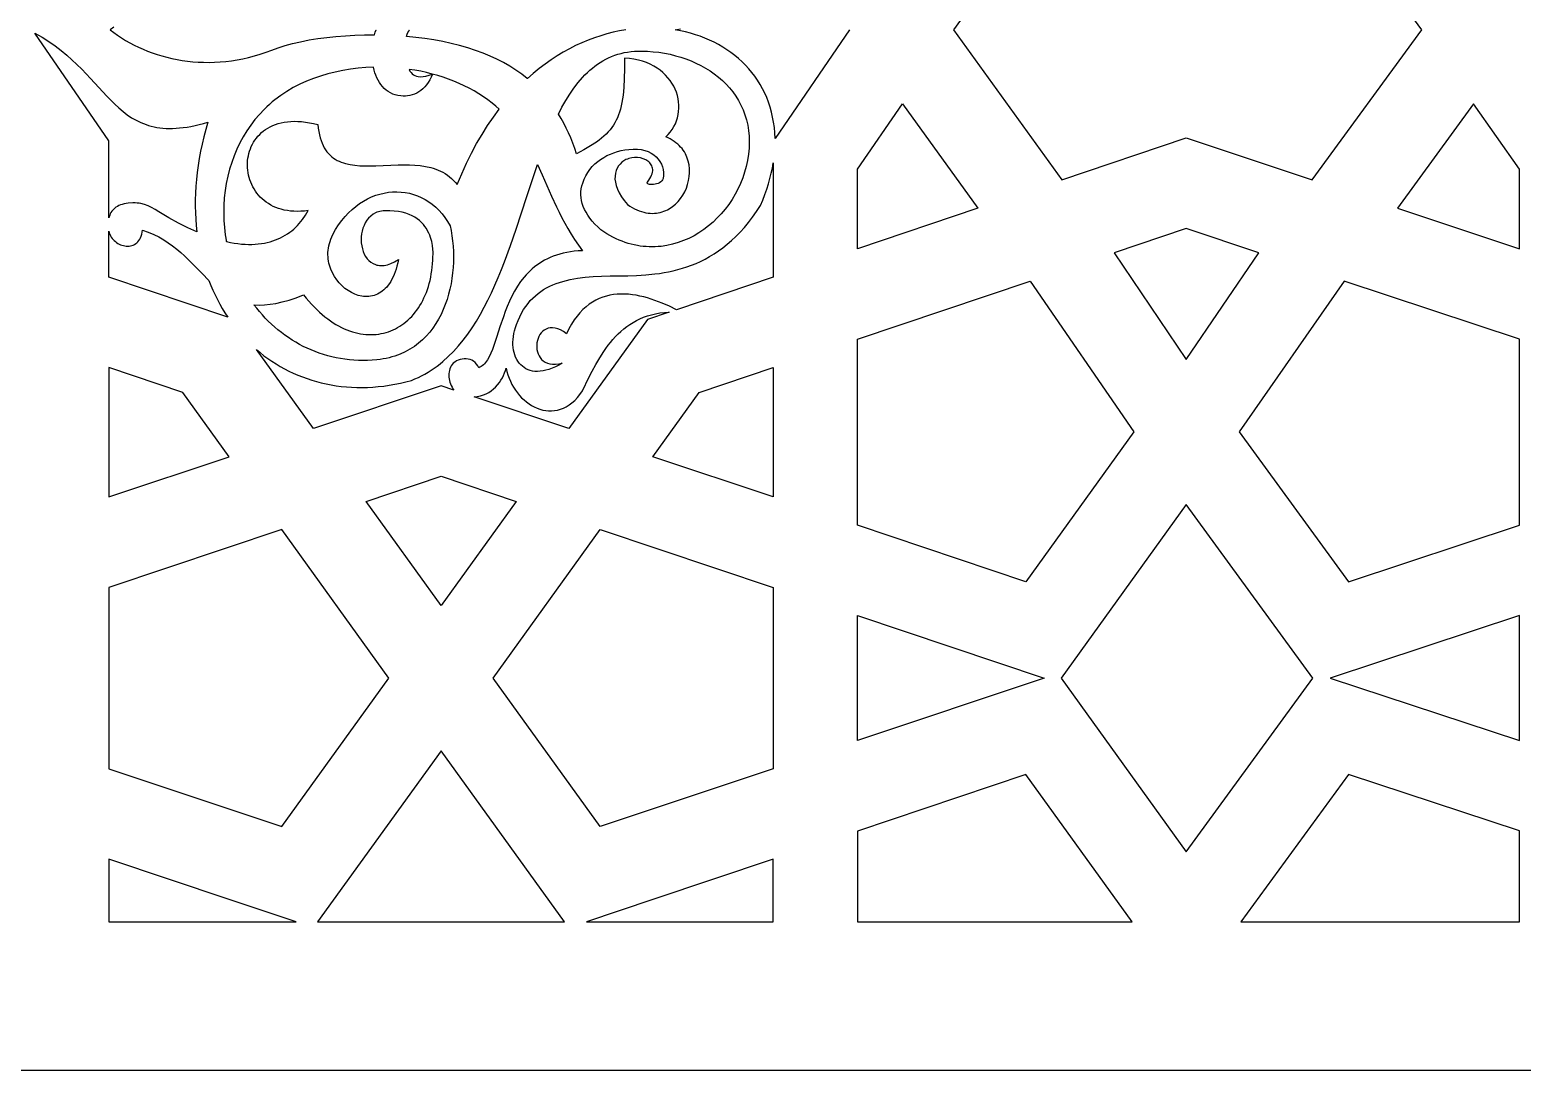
# Model space of a CAD drawing. Extents: x -52 to 65, y -44 to -4.
# Drawn here: x -17.11 to 11.31, y -44.33 to -24.51 of the extents above; entities that cross this region are included whole.
import ezdxf

# ---------------------------------------------------------------- set-up
doc = ezdxf.new("R2010")
doc.units = 0
doc.header["$MEASUREMENT"] = 0
doc.layers.add('LAYER_1', color=18, linetype='CONTINUOUS')

msp = doc.modelspace()

# ---------------------------------------------------------------- linework, layer by layer
at = {"layer": 'LAYER_1'}
for points in [[(4.912, -26.568), (7.312, -27.367), (9.4, -24.509), (7.312, -21.651), (4.912, -22.45), (4.912, -22.45), (4.912, -22.45), (2.546, -21.651), (0.486, -24.509), (2.546, -27.367), (4.912, -26.568)], [(-17.008, -24.575), (-16.871, -24.652), (-16.743, -24.733), (-16.623, -24.817), (-16.51, -24.902), (-16.404, -24.99), (-16.303, -25.078), (-16.208, -25.168), (-16.118, -25.257), (-16.031, -25.347), (-15.948, -25.435), (-15.79, -25.609), (-15.637, -25.774), (-15.562, -25.852), (-15.486, -25.927), (-15.409, -25.998), (-15.331, -26.065), (-15.25, -26.126), (-15.167, -26.183), (-15.08, -26.233), (-14.989, -26.277), (-14.942, -26.297), (-14.893, -26.315), (-14.843, -26.331), (-14.792, -26.345), (-14.739, -26.357), (-14.685, -26.367), (-14.629, -26.376), (-14.571, -26.382), (-14.511, -26.386), (-14.45, -26.387), (-14.387, -26.387), (-14.321, -26.384), (-14.253, -26.379), (-14.184, -26.371), (-14.112, -26.361), (-14.037, -26.348), (-13.96, -26.332), (-13.881, -26.314), (-13.799, -26.293), (-13.714, -26.27), (-13.755, -26.41), (-13.791, -26.549), (-13.824, -26.687), (-13.853, -26.824), (-13.879, -26.96), (-13.9, -27.094), (-13.918, -27.227), (-13.933, -27.359), (-13.944, -27.489), (-13.951, -27.618), (-13.955, -27.746), (-13.955, -27.871), (-13.953, -27.996), (-13.946, -28.119), (-13.937, -28.24), (-13.924, -28.359), (-13.924, -28.359), (-14.095, -28.282), (-14.272, -28.192), (-14.456, -28.091), (-14.646, -27.977), (-14.719, -27.933), (-14.788, -27.895), (-14.854, -27.863), (-14.921, -27.838), (-14.99, -27.82), (-15.026, -27.814), (-15.064, -27.809), (-15.102, -27.807), (-15.143, -27.806), (-15.232, -27.811), (-15.273, -27.817), (-15.311, -27.824), (-15.347, -27.834), (-15.38, -27.845), (-15.411, -27.858), (-15.439, -27.872), (-15.465, -27.889), (-15.488, -27.906), (-15.509, -27.926), (-15.528, -27.946), (-15.545, -27.967), (-15.56, -27.99), (-15.573, -28.014), (-15.584, -28.038), (-15.6, -28.089), (-15.6, -26.627)], [(-7.041, -26.115), (-6.972, -25.983), (-6.9, -25.856), (-6.825, -25.736), (-6.746, -25.622), (-6.665, -25.515), (-6.579, -25.415), (-6.534, -25.368), (-6.489, -25.323), (-6.442, -25.28), (-6.394, -25.24), (-6.346, -25.201), (-6.296, -25.164), (-6.244, -25.13), (-6.192, -25.098), (-6.138, -25.069), (-6.083, -25.042), (-6.026, -25.017), (-5.968, -24.995), (-5.909, -24.975), (-5.848, -24.958), (-5.786, -24.944), (-5.722, -24.932), (-5.657, -24.923), (-5.59, -24.917), (-5.521, -24.914), (-5.451, -24.913), (-5.342, -24.917), (-5.234, -24.926), (-5.127, -24.938), (-5.02, -24.955), (-4.915, -24.976), (-4.812, -25.002), (-4.711, -25.031), (-4.611, -25.065), (-4.514, -25.102), (-4.42, -25.144), (-4.328, -25.189), (-4.239, -25.239), (-4.153, -25.292), (-4.071, -25.35), (-3.993, -25.411), (-3.918, -25.476), (-3.847, -25.544), (-3.781, -25.617), (-3.72, -25.693), (-3.663, -25.773), (-3.611, -25.856), (-3.565, -25.943), (-3.524, -26.033), (-3.488, -26.127), (-3.459, -26.225), (-3.436, -26.326), (-3.419, -26.43), (-3.409, -26.538), (-3.406, -26.649), (-3.41, -26.763), (-3.421, -26.881), (-3.439, -27.001), (-3.463, -27.113), (-3.494, -27.224), (-3.53, -27.332), (-3.573, -27.438), (-3.621, -27.542), (-3.674, -27.642), (-3.733, -27.74), (-3.796, -27.834), (-3.865, -27.925), (-3.938, -28.012), (-4.015, -28.094), (-4.096, -28.172), (-4.182, -28.245), (-4.27, -28.313), (-4.363, -28.375), (-4.458, -28.432), (-4.557, -28.482), (-4.658, -28.526), (-4.761, -28.564), (-4.867, -28.595), (-4.975, -28.619), (-5.085, -28.635), (-5.14, -28.64), (-5.196, -28.643), (-5.252, -28.644), (-5.309, -28.643), (-5.366, -28.64), (-5.423, -28.635), (-5.48, -28.628), (-5.537, -28.619), (-5.595, -28.607), (-5.653, -28.593), (-5.711, -28.577), (-5.769, -28.558), (-5.827, -28.537), (-5.885, -28.514), (-5.943, -28.488), (-6.001, -28.459), (-6.059, -28.429), (-6.117, -28.395), (-6.175, -28.359), (-6.232, -28.32), (-6.292, -28.264), (-6.347, -28.209), (-6.397, -28.153), (-6.441, -28.097), (-6.48, -28.041), (-6.514, -27.985), (-6.543, -27.93), (-6.567, -27.874), (-6.586, -27.818), (-6.599, -27.763), (-6.608, -27.707), (-6.612, -27.652), (-6.61, -27.596), (-6.604, -27.54), (-6.593, -27.484), (-6.577, -27.428), (-6.55, -27.357), (-6.518, -27.29), (-6.481, -27.227), (-6.44, -27.169), (-6.395, -27.115), (-6.345, -27.065), (-6.292, -27.019), (-6.236, -26.977), (-6.177, -26.94), (-6.115, -26.906), (-6.05, -26.877), (-5.983, -26.851), (-5.915, -26.829), (-5.844, -26.811), (-5.773, -26.797), (-5.7, -26.787), (-5.615, -26.78), (-5.536, -26.782), (-5.462, -26.791), (-5.393, -26.807), (-5.331, -26.829), (-5.274, -26.858), (-5.222, -26.891), (-5.177, -26.93), (-5.138, -26.972), (-5.106, -27.018), (-5.079, -27.067), (-5.059, -27.119), (-5.046, -27.173), (-5.039, -27.229), (-5.039, -27.285), (-5.046, -27.341), (-5.056, -27.367), (-5.071, -27.389), (-5.09, -27.408), (-5.114, -27.424), (-5.141, -27.436), (-5.169, -27.445), (-5.199, -27.452), (-5.228, -27.456), (-5.257, -27.457), (-5.283, -27.457), (-5.306, -27.453), (-5.326, -27.448), (-5.34, -27.441), (-5.348, -27.432), (-5.35, -27.421), (-5.343, -27.409), (-5.318, -27.375), (-5.296, -27.343), (-5.279, -27.312), (-5.265, -27.281), (-5.255, -27.252), (-5.248, -27.224), (-5.244, -27.197), (-5.244, -27.171), (-5.247, -27.147), (-5.252, -27.124), (-5.26, -27.101), (-5.271, -27.081), (-5.284, -27.061), (-5.299, -27.043), (-5.316, -27.026), (-5.335, -27.011), (-5.355, -26.997), (-5.377, -26.984), (-5.425, -26.964), (-5.477, -26.95), (-5.532, -26.942), (-5.588, -26.941), (-5.645, -26.948), (-5.7, -26.961), (-5.727, -26.971), (-5.753, -26.982), (-5.793, -27.005), (-5.83, -27.033), (-5.864, -27.066), (-5.894, -27.103), (-5.919, -27.145), (-5.939, -27.191), (-5.954, -27.241), (-5.962, -27.295), (-5.963, -27.353), (-5.956, -27.414), (-5.941, -27.478), (-5.917, -27.545), (-5.884, -27.615), (-5.841, -27.688), (-5.788, -27.763), (-5.723, -27.84), (-5.678, -27.87), (-5.633, -27.897), (-5.588, -27.92), (-5.544, -27.941), (-5.501, -27.959), (-5.458, -27.973), (-5.416, -27.985), (-5.374, -27.995), (-5.333, -28.001), (-5.292, -28.005), (-5.252, -28.006), (-5.213, -28.005), (-5.175, -28.002), (-5.138, -27.996), (-5.101, -27.988), (-5.065, -27.978), (-5.03, -27.966), (-4.996, -27.952), (-4.963, -27.936), (-4.931, -27.918), (-4.87, -27.878), (-4.813, -27.831), (-4.761, -27.778), (-4.714, -27.721), (-4.672, -27.659), (-4.635, -27.593), (-4.604, -27.524), (-4.579, -27.453), (-4.56, -27.38), (-4.548, -27.306), (-4.542, -27.231), (-4.543, -27.156), (-4.552, -27.082), (-4.568, -27.009), (-4.579, -26.973), (-4.592, -26.938), (-4.606, -26.903), (-4.623, -26.869), (-4.642, -26.836), (-4.663, -26.804), (-4.686, -26.773), (-4.712, -26.743), (-4.739, -26.714), (-4.769, -26.686), (-4.801, -26.66), (-4.836, -26.634), (-4.872, -26.611), (-4.911, -26.588), (-4.953, -26.568), (-4.997, -26.549), (-4.95, -26.504), (-4.909, -26.456), (-4.872, -26.406), (-4.84, -26.353), (-4.813, -26.298), (-4.79, -26.242), (-4.772, -26.184), (-4.759, -26.125), (-4.75, -26.065), (-4.746, -26.004), (-4.746, -25.943), (-4.752, -25.882), (-4.761, -25.821), (-4.775, -25.76), (-4.794, -25.7), (-4.817, -25.641), (-4.845, -25.584), (-4.877, -25.527), (-4.914, -25.473), (-4.955, -25.421), (-5, -25.371), (-5.05, -25.323), (-5.103, -25.278), (-5.162, -25.237), (-5.224, -25.199), (-5.291, -25.164), (-5.362, -25.134), (-5.438, -25.108), (-5.517, -25.086), (-5.601, -25.069), (-5.689, -25.057), (-5.781, -25.05), (-5.781, -25.254), (-5.785, -25.438), (-5.794, -25.606), (-5.809, -25.757), (-5.818, -25.827), (-5.83, -25.894), (-5.843, -25.958), (-5.858, -26.018), (-5.875, -26.076), (-5.894, -26.131), (-5.915, -26.183), (-5.938, -26.233), (-5.964, -26.281), (-5.992, -26.327), (-6.023, -26.371), (-6.056, -26.414), (-6.093, -26.455), (-6.131, -26.495), (-6.173, -26.535), (-6.218, -26.573), (-6.266, -26.611), (-6.317, -26.648), (-6.429, -26.721), (-6.555, -26.796), (-6.696, -26.872), (-6.73, -26.769), (-6.767, -26.668), (-6.806, -26.57), (-6.848, -26.474), (-6.893, -26.38), (-6.939, -26.289), (-6.989, -26.2), (-7.041, -26.114)], [(-9.885, -25.262), (-9.867, -25.296), (-9.847, -25.324), (-9.826, -25.348), (-9.802, -25.365), (-9.775, -25.379), (-9.744, -25.391), (-9.708, -25.399), (-9.666, -25.402), (-9.618, -25.4), (-9.564, -25.392), (-9.504, -25.376), (-9.437, -25.353), (-9.461, -25.411), (-9.488, -25.464), (-9.518, -25.513), (-9.55, -25.557), (-9.584, -25.596), (-9.621, -25.632), (-9.659, -25.663), (-9.698, -25.69), (-9.739, -25.713), (-9.781, -25.732), (-9.824, -25.747), (-9.867, -25.758), (-9.911, -25.766), (-9.955, -25.771), (-9.999, -25.771), (-10.043, -25.769), (-10.096, -25.762), (-10.147, -25.75), (-10.194, -25.733), (-10.238, -25.712), (-10.28, -25.687), (-10.319, -25.659), (-10.355, -25.627), (-10.388, -25.591), (-10.419, -25.553), (-10.447, -25.512), (-10.472, -25.468), (-10.495, -25.423), (-10.516, -25.375), (-10.533, -25.326), (-10.549, -25.275), (-10.562, -25.223), (-10.562, -25.223), (-10.709, -25.23), (-10.856, -25.242), (-11.002, -25.26), (-11.147, -25.284), (-11.29, -25.313), (-11.43, -25.348), (-11.568, -25.389), (-11.704, -25.436), (-11.836, -25.488), (-11.965, -25.547), (-12.09, -25.611), (-12.21, -25.682), (-12.326, -25.758), (-12.438, -25.841), (-12.491, -25.884), (-12.544, -25.929), (-12.594, -25.976), (-12.644, -26.024), (-12.734, -26.12), (-12.819, -26.219), (-12.898, -26.324), (-12.973, -26.433), (-13.042, -26.545), (-13.105, -26.662), (-13.163, -26.783), (-13.215, -26.907), (-13.262, -27.034), (-13.302, -27.164), (-13.337, -27.298), (-13.365, -27.434), (-13.387, -27.572), (-13.402, -27.713), (-13.411, -27.857), (-13.414, -28.002), (-13.409, -28.141), (-13.399, -28.278), (-13.383, -28.413), (-13.361, -28.546), (-13.361, -28.546), (-13.361, -28.545), (-13.287, -28.56), (-13.215, -28.573), (-13.144, -28.583), (-13.075, -28.59), (-13.008, -28.595), (-12.942, -28.597), (-12.878, -28.597), (-12.816, -28.594), (-12.756, -28.589), (-12.697, -28.582), (-12.64, -28.572), (-12.584, -28.561), (-12.53, -28.547), (-12.478, -28.531), (-12.427, -28.513), (-12.378, -28.493), (-12.331, -28.472), (-12.285, -28.448), (-12.241, -28.423), (-12.198, -28.395), (-12.157, -28.366), (-12.117, -28.336), (-12.079, -28.304), (-12.043, -28.27), (-12.008, -28.235), (-11.974, -28.198), (-11.912, -28.121), (-11.855, -28.039), (-11.804, -27.952), (-11.876, -27.961), (-11.946, -27.967), (-12.013, -27.968), (-12.079, -27.967), (-12.142, -27.962), (-12.202, -27.954), (-12.261, -27.943), (-12.317, -27.929), (-12.37, -27.913), (-12.422, -27.893), (-12.471, -27.872), (-12.518, -27.847), (-12.563, -27.821), (-12.605, -27.792), (-12.645, -27.762), (-12.682, -27.729), (-12.717, -27.695), (-12.75, -27.658), (-12.781, -27.621), (-12.809, -27.582), (-12.835, -27.541), (-12.858, -27.5), (-12.879, -27.457), (-12.898, -27.414), (-12.914, -27.369), (-12.928, -27.324), (-12.94, -27.279), (-12.949, -27.233), (-12.955, -27.186), (-12.959, -27.14), (-12.961, -27.093), (-12.961, -27.046), (-12.958, -27), (-12.952, -26.954), (-12.944, -26.908), (-12.934, -26.863), (-12.921, -26.818), (-12.905, -26.775), (-12.888, -26.732), (-12.867, -26.69), (-12.844, -26.649), (-12.819, -26.61), (-12.791, -26.572), (-12.761, -26.535), (-12.728, -26.501), (-12.693, -26.467), (-12.655, -26.436), (-12.615, -26.407), (-12.572, -26.38), (-12.526, -26.355), (-12.478, -26.333), (-12.428, -26.313), (-12.374, -26.295), (-12.319, -26.281), (-12.26, -26.269), (-12.2, -26.26), (-12.136, -26.255), (-12.07, -26.252), (-12.002, -26.253), (-11.93, -26.258), (-11.856, -26.266), (-11.78, -26.278), (-11.701, -26.293), (-11.619, -26.313), (-11.612, -26.381), (-11.602, -26.446), (-11.59, -26.507), (-11.576, -26.564), (-11.56, -26.617), (-11.541, -26.667), (-11.521, -26.713), (-11.498, -26.756), (-11.474, -26.796), (-11.447, -26.833), (-11.419, -26.867), (-11.389, -26.898), (-11.357, -26.926), (-11.324, -26.952), (-11.289, -26.975), (-11.253, -26.996), (-11.215, -27.014), (-11.176, -27.031), (-11.135, -27.045), (-11.094, -27.057), (-11.007, -27.077), (-10.915, -27.09), (-10.82, -27.098), (-10.722, -27.101), (-10.621, -27.101), (-10.518, -27.098), (-10.092, -27.08), (-9.985, -27.079), (-9.878, -27.08), (-9.773, -27.085), (-9.67, -27.095), (-9.568, -27.11), (-9.47, -27.133), (-9.422, -27.147), (-9.375, -27.163), (-9.328, -27.181), (-9.283, -27.201), (-9.239, -27.224), (-9.196, -27.249), (-9.154, -27.277), (-9.113, -27.307), (-9.074, -27.341), (-9.036, -27.377), (-9, -27.416), (-8.965, -27.459), (-8.879, -27.251), (-8.79, -27.051), (-8.695, -26.86), (-8.597, -26.677), (-8.495, -26.502), (-8.389, -26.334), (-8.279, -26.175), (-8.167, -26.023), (-8.167, -26.021), (-8.233, -25.963), (-8.303, -25.904), (-8.384, -25.843), (-8.468, -25.783), (-8.555, -25.727), (-8.645, -25.674), (-8.738, -25.623), (-8.833, -25.575), (-8.93, -25.53), (-9.029, -25.489), (-9.131, -25.45), (-9.234, -25.414), (-9.339, -25.381), (-9.446, -25.351), (-9.554, -25.324), (-9.663, -25.3), (-9.774, -25.28)], [(-1.346, -28.68), (-1.346, -27.165), (-0.487, -25.921), (0.944, -27.909)], [(11.259, -28.68), (11.259, -27.164), (10.388, -25.921), (8.937, -27.909)], [(-12.791, -30.6), (-12.72, -30.659), (-12.647, -30.717), (-12.572, -30.772), (-12.495, -30.824), (-12.417, -30.874), (-12.337, -30.922), (-12.256, -30.967), (-12.173, -31.01), (-12.089, -31.05), (-12.003, -31.088), (-11.916, -31.122), (-11.827, -31.155), (-11.738, -31.184), (-11.647, -31.211), (-11.555, -31.235), (-11.461, -31.256), (-11.367, -31.275), (-11.271, -31.29), (-11.174, -31.303), (-11.077, -31.312), (-10.978, -31.319), (-10.878, -31.323), (-10.778, -31.324), (-10.676, -31.321), (-10.574, -31.316), (-10.47, -31.307), (-10.367, -31.295), (-10.262, -31.28), (-10.156, -31.262), (-10.05, -31.241), (-9.944, -31.216), (-9.836, -31.188), (-9.771, -31.16), (-9.706, -31.131), (-9.644, -31.1), (-9.582, -31.067), (-9.522, -31.032), (-9.463, -30.995), (-9.406, -30.956), (-9.349, -30.915), (-9.294, -30.873), (-9.241, -30.829), (-9.137, -30.736), (-9.037, -30.637), (-8.942, -30.532), (-8.851, -30.422), (-8.764, -30.306), (-8.681, -30.185), (-8.602, -30.059), (-8.525, -29.929), (-8.452, -29.795), (-8.382, -29.658), (-8.314, -29.517), (-8.249, -29.373), (-8.187, -29.227), (-8.126, -29.078), (-8.067, -28.927), (-7.955, -28.62), (-7.847, -28.31), (-7.641, -27.686), (-7.54, -27.379), (-7.436, -27.078), (-7.436, -27.078), (-7.348, -27.274), (-7.26, -27.473), (-7.171, -27.676), (-7.076, -27.881), (-7.026, -27.984), (-6.974, -28.088), (-6.918, -28.192), (-6.86, -28.297), (-6.797, -28.402), (-6.731, -28.507), (-6.66, -28.613), (-6.584, -28.718), (-6.662, -28.722), (-6.738, -28.729), (-6.811, -28.739), (-6.881, -28.751), (-6.949, -28.765), (-7.014, -28.782), (-7.077, -28.801), (-7.137, -28.823), (-7.195, -28.846), (-7.25, -28.872), (-7.303, -28.899), (-7.354, -28.928), (-7.403, -28.96), (-7.45, -28.992), (-7.495, -29.027), (-7.538, -29.063), (-7.579, -29.1), (-7.618, -29.139), (-7.656, -29.179), (-7.692, -29.22), (-7.759, -29.306), (-7.82, -29.395), (-7.875, -29.488), (-7.926, -29.583), (-7.972, -29.68), (-8.014, -29.778), (-8.053, -29.876), (-8.088, -29.975), (-8.153, -30.168), (-8.212, -30.352), (-8.269, -30.521), (-8.298, -30.599), (-8.328, -30.671), (-8.359, -30.737), (-8.393, -30.797), (-8.429, -30.848), (-8.448, -30.871), (-8.469, -30.891), (-8.489, -30.91), (-8.511, -30.926), (-8.534, -30.939), (-8.558, -30.95), (-8.576, -30.911), (-8.599, -30.876), (-8.625, -30.847), (-8.655, -30.823), (-8.688, -30.804), (-8.723, -30.79), (-8.759, -30.781), (-8.797, -30.777), (-8.835, -30.777), (-8.873, -30.781), (-8.91, -30.789), (-8.946, -30.801), (-8.981, -30.818), (-9.012, -30.838), (-9.041, -30.861), (-9.066, -30.888), (-9.083, -30.913), (-9.097, -30.939), (-9.109, -30.967), (-9.117, -30.997), (-9.123, -31.028), (-9.126, -31.06), (-9.127, -31.092), (-9.125, -31.125), (-9.121, -31.159), (-9.114, -31.192), (-9.105, -31.224), (-9.094, -31.256), (-9.081, -31.287), (-9.066, -31.317), (-9.049, -31.346), (-9.03, -31.372), (-9.275, -31.29), (-11.705, -32.105)], [(-4.793, -29.841), (-4.925, -29.777), (-5.062, -29.717), (-5.202, -29.663), (-5.273, -29.639), (-5.344, -29.617), (-5.416, -29.598), (-5.488, -29.581), (-5.56, -29.567), (-5.632, -29.556), (-5.704, -29.548), (-5.776, -29.544), (-5.848, -29.543), (-5.918, -29.547), (-5.989, -29.554), (-6.058, -29.565), (-6.127, -29.582), (-6.195, -29.602), (-6.261, -29.628), (-6.327, -29.659), (-6.391, -29.695), (-6.453, -29.737), (-6.514, -29.785), (-6.573, -29.839), (-6.63, -29.898), (-6.686, -29.965), (-6.739, -30.037), (-6.79, -30.117), (-6.839, -30.204), (-6.885, -30.298), (-6.944, -30.258), (-7, -30.227), (-7.054, -30.205), (-7.104, -30.191), (-7.151, -30.185), (-7.196, -30.187), (-7.237, -30.195), (-7.275, -30.209), (-7.309, -30.229), (-7.34, -30.254), (-7.367, -30.283), (-7.391, -30.315), (-7.411, -30.351), (-7.427, -30.39), (-7.439, -30.43), (-7.448, -30.472), (-7.452, -30.515), (-7.452, -30.558), (-7.448, -30.6), (-7.439, -30.642), (-7.426, -30.682), (-7.409, -30.72), (-7.386, -30.755), (-7.36, -30.787), (-7.328, -30.816), (-7.292, -30.84), (-7.25, -30.858), (-7.204, -30.872), (-7.153, -30.879), (-7.096, -30.879), (-7.034, -30.872), (-6.967, -30.858), (-7.033, -30.896), (-7.097, -30.929), (-7.159, -30.957), (-7.22, -30.979), (-7.278, -30.996), (-7.333, -31.008), (-7.387, -31.015), (-7.438, -31.018), (-7.487, -31.016), (-7.533, -31.01), (-7.577, -30.999), (-7.619, -30.985), (-7.658, -30.966), (-7.694, -30.945), (-7.727, -30.919), (-7.758, -30.891), (-7.786, -30.859), (-7.812, -30.824), (-7.834, -30.787), (-7.854, -30.747), (-7.87, -30.704), (-7.884, -30.659), (-7.894, -30.613), (-7.901, -30.564), (-7.905, -30.513), (-7.906, -30.461), (-7.904, -30.408), (-7.898, -30.353), (-7.889, -30.297), (-7.876, -30.241), (-7.86, -30.183), (-7.84, -30.126), (-7.809, -30.048), (-7.776, -29.974), (-7.74, -29.905), (-7.702, -29.84), (-7.662, -29.779), (-7.619, -29.722), (-7.575, -29.669), (-7.528, -29.62), (-7.479, -29.574), (-7.428, -29.532), (-7.376, -29.493), (-7.321, -29.457), (-7.264, -29.424), (-7.206, -29.394), (-7.146, -29.367), (-7.084, -29.342), (-7.02, -29.32), (-6.954, -29.301), (-6.887, -29.283), (-6.819, -29.268), (-6.749, -29.254), (-6.677, -29.243), (-6.53, -29.224), (-6.377, -29.211), (-6.219, -29.203), (-6.056, -29.199), (-5.889, -29.196), (-5.721, -29.194), (-5.55, -29.188), (-5.377, -29.177), (-5.203, -29.16), (-5.116, -29.149), (-5.029, -29.135), (-4.941, -29.119), (-4.854, -29.1), (-4.766, -29.078), (-4.679, -29.053), (-4.592, -29.025), (-4.505, -28.994), (-4.418, -28.959), (-4.332, -28.92), (-4.246, -28.877), (-4.16, -28.83), (-4.075, -28.778), (-3.991, -28.722), (-3.907, -28.661), (-3.824, -28.594), (-3.741, -28.523), (-3.66, -28.446), (-3.579, -28.364), (-3.499, -28.275), (-3.42, -28.181), (-3.342, -28.08), (-3.266, -27.973), (-3.19, -27.859), (-3.146, -27.753), (-3.107, -27.648), (-3.071, -27.544), (-3.039, -27.442), (-3.011, -27.341), (-2.986, -27.242), (-2.965, -27.143), (-2.948, -27.046), (-2.948, -29.22)], [(-12.837, -29.748), (-12.837, -29.748), (-12.741, -29.752), (-12.639, -29.749), (-12.532, -29.739), (-12.418, -29.72), (-12.298, -29.693), (-12.17, -29.657), (-12.035, -29.612), (-11.893, -29.557), (-11.843, -29.619), (-11.793, -29.678), (-11.743, -29.735), (-11.692, -29.789), (-11.641, -29.84), (-11.589, -29.888), (-11.538, -29.934), (-11.486, -29.976), (-11.434, -30.017), (-11.382, -30.054), (-11.329, -30.089), (-11.277, -30.121), (-11.225, -30.151), (-11.172, -30.178), (-11.12, -30.203), (-11.068, -30.225), (-11.016, -30.245), (-10.964, -30.262), (-10.912, -30.277), (-10.86, -30.289), (-10.809, -30.299), (-10.758, -30.307), (-10.708, -30.312), (-10.658, -30.315), (-10.608, -30.316), (-10.559, -30.315), (-10.51, -30.311), (-10.462, -30.305), (-10.415, -30.297), (-10.368, -30.287), (-10.322, -30.274), (-10.276, -30.26), (-10.232, -30.243), (-10.188, -30.225), (-10.145, -30.204), (-10.102, -30.181), (-10.061, -30.157), (-10.021, -30.13), (-9.981, -30.101), (-9.943, -30.071), (-9.906, -30.038), (-9.869, -30.004), (-9.834, -29.968), (-9.8, -29.93), (-9.768, -29.891), (-9.736, -29.849), (-9.706, -29.806), (-9.677, -29.761), (-9.65, -29.714), (-9.624, -29.666), (-9.6, -29.616), (-9.576, -29.565), (-9.555, -29.511), (-9.535, -29.457), (-9.517, -29.401), (-9.5, -29.343), (-9.485, -29.283), (-9.471, -29.223), (-9.46, -29.161), (-9.45, -29.097), (-9.442, -29.032), (-9.436, -28.966), (-9.432, -28.898), (-9.43, -28.829), (-9.428, -28.79), (-9.428, -28.745), (-9.431, -28.688), (-9.439, -28.62), (-9.453, -28.544), (-9.476, -28.463), (-9.491, -28.422), (-9.509, -28.38), (-9.53, -28.338), (-9.554, -28.297), (-9.581, -28.257), (-9.612, -28.218), (-9.647, -28.18), (-9.686, -28.144), (-9.729, -28.11), (-9.776, -28.079), (-9.828, -28.05), (-9.885, -28.025), (-9.948, -28.003), (-10.015, -27.984), (-10.088, -27.97), (-10.167, -27.961), (-10.252, -27.956), (-10.344, -27.956), (-10.376, -27.959), (-10.408, -27.963), (-10.438, -27.969), (-10.467, -27.976), (-10.495, -27.986), (-10.521, -27.997), (-10.57, -28.024), (-10.614, -28.057), (-10.654, -28.096), (-10.688, -28.138), (-10.718, -28.185), (-10.742, -28.235), (-10.762, -28.287), (-10.778, -28.342), (-10.788, -28.398), (-10.794, -28.455), (-10.796, -28.512), (-10.793, -28.569), (-10.785, -28.625), (-10.773, -28.679), (-10.757, -28.732), (-10.736, -28.781), (-10.711, -28.827), (-10.681, -28.869), (-10.648, -28.906), (-10.61, -28.938), (-10.568, -28.964), (-10.521, -28.983), (-10.497, -28.99), (-10.471, -28.995), (-10.445, -28.999), (-10.417, -29), (-10.388, -28.999), (-10.359, -28.997), (-10.328, -28.991), (-10.297, -28.984), (-10.264, -28.974), (-10.23, -28.962), (-10.16, -28.929), (-10.087, -28.886), (-10.099, -28.95), (-10.114, -29.01), (-10.13, -29.067), (-10.147, -29.12), (-10.166, -29.171), (-10.187, -29.218), (-10.209, -29.262), (-10.232, -29.303), (-10.256, -29.341), (-10.282, -29.376), (-10.308, -29.409), (-10.336, -29.438), (-10.364, -29.465), (-10.394, -29.489), (-10.424, -29.51), (-10.454, -29.529), (-10.486, -29.545), (-10.518, -29.558), (-10.55, -29.569), (-10.583, -29.578), (-10.616, -29.584), (-10.649, -29.588), (-10.683, -29.59), (-10.717, -29.59), (-10.751, -29.587), (-10.784, -29.583), (-10.852, -29.568), (-10.918, -29.545), (-10.982, -29.515), (-11.045, -29.478), (-11.105, -29.435), (-11.161, -29.386), (-11.214, -29.332), (-11.262, -29.272), (-11.306, -29.208), (-11.343, -29.14), (-11.375, -29.068), (-11.399, -28.993), (-11.409, -28.954), (-11.417, -28.915), (-11.423, -28.875), (-11.426, -28.834), (-11.428, -28.793), (-11.428, -28.752), (-11.425, -28.71), (-11.42, -28.668), (-11.412, -28.625), (-11.402, -28.582), (-11.389, -28.54), (-11.374, -28.497), (-11.356, -28.453), (-11.335, -28.41), (-11.283, -28.316), (-11.226, -28.227), (-11.166, -28.144), (-11.103, -28.068), (-11.038, -27.996), (-10.969, -27.931), (-10.898, -27.872), (-10.825, -27.818), (-10.751, -27.771), (-10.674, -27.729), (-10.597, -27.692), (-10.518, -27.662), (-10.438, -27.637), (-10.358, -27.618), (-10.277, -27.605), (-10.197, -27.597), (-10.116, -27.596), (-10.036, -27.599), (-9.957, -27.609), (-9.878, -27.624), (-9.801, -27.645), (-9.725, -27.671), (-9.651, -27.703), (-9.579, -27.741), (-9.509, -27.784), (-9.441, -27.833), (-9.376, -27.887), (-9.314, -27.947), (-9.256, -28.012), (-9.2, -28.083), (-9.149, -28.16), (-9.101, -28.241), (-9.082, -28.335), (-9.067, -28.431), (-9.054, -28.529), (-9.045, -28.629), (-9.04, -28.73), (-9.038, -28.832), (-9.04, -28.935), (-9.045, -29.038), (-9.054, -29.141), (-9.067, -29.244), (-9.084, -29.347), (-9.106, -29.448), (-9.131, -29.548), (-9.16, -29.647), (-9.194, -29.744), (-9.232, -29.839), (-9.275, -29.931), (-9.322, -30.021), (-9.373, -30.107), (-9.429, -30.19), (-9.49, -30.269), (-9.556, -30.344), (-9.627, -30.414), (-9.702, -30.48), (-9.783, -30.54), (-9.869, -30.596), (-9.96, -30.645), (-10.056, -30.688), (-10.158, -30.726), (-10.211, -30.742), (-10.265, -30.756), (-10.32, -30.768), (-10.377, -30.779), (-10.436, -30.788), (-10.495, -30.795), (-10.585, -30.803), (-10.673, -30.807), (-10.761, -30.809), (-10.848, -30.807), (-10.934, -30.803), (-11.02, -30.796), (-11.104, -30.786), (-11.188, -30.773), (-11.271, -30.757), (-11.353, -30.739), (-11.434, -30.718), (-11.514, -30.695), (-11.593, -30.669), (-11.671, -30.64), (-11.748, -30.609), (-11.823, -30.576), (-11.898, -30.54), (-11.971, -30.502), (-12.042, -30.461), (-12.113, -30.419), (-12.182, -30.374), (-12.249, -30.327), (-12.315, -30.278), (-12.38, -30.226), (-12.443, -30.173), (-12.504, -30.118), (-12.564, -30.061), (-12.622, -30.002), (-12.678, -29.941), (-12.733, -29.878), (-12.786, -29.814)], [(-15.601, -28.347), (-15.593, -28.377), (-15.583, -28.405), (-15.57, -28.432), (-15.555, -28.458), (-15.538, -28.482), (-15.52, -28.504), (-15.499, -28.525), (-15.477, -28.544), (-15.454, -28.562), (-15.429, -28.577), (-15.404, -28.591), (-15.378, -28.603), (-15.351, -28.612), (-15.324, -28.62), (-15.296, -28.625), (-15.269, -28.628), (-15.241, -28.629), (-15.214, -28.628), (-15.187, -28.624), (-15.161, -28.618), (-15.135, -28.609), (-15.111, -28.597), (-15.088, -28.583), (-15.066, -28.566), (-15.046, -28.546), (-15.027, -28.524), (-15.01, -28.498), (-14.996, -28.47), (-14.983, -28.438), (-14.973, -28.404), (-14.966, -28.366), (-14.961, -28.325), (-14.851, -28.364), (-14.747, -28.408), (-14.65, -28.456), (-14.557, -28.509), (-14.469, -28.565), (-14.386, -28.624), (-14.307, -28.686), (-14.231, -28.75), (-14.158, -28.816), (-14.089, -28.882), (-13.955, -29.018), (-13.826, -29.152), (-13.699, -29.282), (-13.7, -29.282), (-13.698, -29.285), (-13.661, -29.379), (-13.621, -29.471), (-13.579, -29.561), (-13.535, -29.649), (-13.489, -29.736), (-13.44, -29.82), (-13.39, -29.902), (-13.337, -29.983), (-15.6, -29.219)], [(4.912, -30.789), (6.298, -28.755), (4.912, -28.293), (3.545, -28.756)], [(-1.346, -33.947), (-1.346, -30.404), (1.943, -29.297), (3.917, -32.17), (1.864, -35.024)], [(11.259, -33.947), (11.259, -30.404), (7.923, -29.297), (5.921, -32.17), (8.003, -35.024)], [(-8.646, -31.5), (-8.584, -31.495), (-8.525, -31.484), (-8.469, -31.466), (-8.416, -31.444), (-8.366, -31.417), (-8.32, -31.386), (-8.276, -31.351), (-8.236, -31.314), (-8.199, -31.273), (-8.165, -31.23), (-8.134, -31.186), (-8.107, -31.14), (-8.084, -31.094), (-8.064, -31.047), (-8.047, -31.001), (-8.034, -30.955), (-8.02, -31.02), (-8.002, -31.084), (-7.98, -31.145), (-7.954, -31.205), (-7.926, -31.264), (-7.894, -31.32), (-7.859, -31.373), (-7.822, -31.424), (-7.782, -31.473), (-7.74, -31.518), (-7.695, -31.56), (-7.648, -31.599), (-7.6, -31.635), (-7.55, -31.666), (-7.499, -31.694), (-7.446, -31.718), (-7.392, -31.738), (-7.337, -31.753), (-7.282, -31.763), (-7.226, -31.769), (-7.17, -31.769), (-7.113, -31.764), (-7.057, -31.754), (-7.001, -31.738), (-6.945, -31.717), (-6.89, -31.689), (-6.836, -31.655), (-6.782, -31.615), (-6.73, -31.568), (-6.679, -31.514), (-6.629, -31.454), (-6.582, -31.386), (-6.46, -31.136), (-6.395, -31.01), (-6.327, -30.883), (-6.254, -30.758), (-6.176, -30.637), (-6.135, -30.578), (-6.093, -30.52), (-6.048, -30.463), (-6.002, -30.408), (-5.954, -30.355), (-5.904, -30.304), (-5.851, -30.255), (-5.797, -30.208), (-5.74, -30.164), (-5.681, -30.123), (-5.619, -30.084), (-5.555, -30.048), (-5.487, -30.015), (-5.417, -29.986), (-5.344, -29.96), (-5.268, -29.937), (-5.189, -29.919), (-5.107, -29.904), (-5.021, -29.894), (-4.932, -29.888), (-5.346, -30.028), (-6.844, -32.105)], [(-15.601, -30.944), (-15.6, -33.409), (-13.309, -32.642), (-14.19, -31.42)], [(-2.948, -30.944), (-2.949, -33.409), (-5.24, -32.642), (-4.359, -31.42)], [(-9.275, -33.014), (-7.845, -33.493), (-9.275, -35.476), (-10.704, -33.494)], [(4.912, -40.168), (7.326, -36.86), (4.912, -33.552), (4.912, -33.552), (2.531, -36.86)], [(-10.268, -36.86), (-12.307, -34.03), (-15.601, -35.133), (-15.601, -36.86), (-15.601, -38.587), (-12.307, -39.69)], [(-8.281, -36.86), (-6.242, -34.03), (-2.948, -35.133), (-2.949, -36.86), (-2.949, -38.587), (-6.242, -39.689)], [(-1.346, -36.86), (-1.346, -35.67), (2.208, -36.86), (-1.346, -38.05)], [(11.259, -36.86), (11.259, -35.67), (7.655, -36.86), (11.259, -38.05)], [(-6.923, -41.504), (-9.274, -38.244), (-11.626, -41.504)], [(3.885, -41.504), (1.864, -38.696), (-1.346, -39.773), (-1.346, -41.504)], [(11.259, -41.504), (11.259, -39.772), (8.003, -38.696), (5.954, -41.504)], [(-12.035, -41.504), (-13.309, -41.078), (-15.601, -40.31), (-15.601, -41.504)], [(-2.948, -41.504), (-2.949, -40.31), (-5.24, -41.078), (-6.503, -41.504)]]:
    msp.add_lwpolyline(points, close=True, dxfattribs=at)
for points in [[(-15.507, -24.456), (-15.578, -24.509), (-15.507, -24.563), (-15.434, -24.614), (-15.358, -24.663), (-15.281, -24.71), (-15.201, -24.756), (-15.119, -24.799), (-15.035, -24.839), (-14.95, -24.878), (-14.862, -24.914), (-14.773, -24.947), (-14.682, -24.978), (-14.59, -25.006), (-14.495, -25.032), (-14.4, -25.054), (-14.303, -25.074), (-14.204, -25.091), (-14.104, -25.105), (-14.003, -25.116), (-13.901, -25.123), (-13.798, -25.128), (-13.693, -25.129), (-13.588, -25.126), (-13.482, -25.12), (-13.375, -25.111), (-13.267, -25.097), (-13.158, -25.081), (-13.049, -25.06), (-12.939, -25.035), (-12.829, -25.007), (-12.718, -24.974), (-12.607, -24.938), (-12.495, -24.897), (-12.374, -24.852), (-12.244, -24.81), (-12.102, -24.771), (-11.949, -24.735), (-11.788, -24.703), (-11.622, -24.676), (-11.451, -24.653), (-11.276, -24.635), (-11.097, -24.621), (-10.915, -24.611), (-10.731, -24.606), (-10.545, -24.605), (-10.529, -24.556), (-10.511, -24.509), (-10.511, -24.509)], [(-5.758, -24.509), (-5.759, -24.509), (-5.758, -24.51), (-5.877, -24.531), (-5.996, -24.556), (-6.115, -24.586), (-6.235, -24.622), (-6.355, -24.662), (-6.474, -24.706), (-6.593, -24.756), (-6.712, -24.811), (-6.83, -24.871), (-6.948, -24.936), (-7.065, -25.007), (-7.18, -25.082), (-7.295, -25.163), (-7.409, -25.249), (-7.521, -25.341), (-7.631, -25.438), (-7.632, -25.438), (-7.632, -25.438), (-7.738, -25.355), (-7.849, -25.277), (-7.965, -25.203), (-8.085, -25.133), (-8.211, -25.068), (-8.341, -25.008), (-8.476, -24.952), (-8.617, -24.9), (-8.766, -24.852), (-8.921, -24.808), (-9.08, -24.769), (-9.244, -24.733), (-9.412, -24.702), (-9.583, -24.676), (-9.756, -24.653), (-9.931, -24.635), (-9.919, -24.595), (-9.906, -24.56), (-9.89, -24.532), (-9.873, -24.509), (-9.873, -24.509)], [(-1.496, -24.509), (-1.496, -24.509), (-1.496, -24.51), (-2.914, -26.578), (-2.919, -26.473), (-2.928, -26.37), (-2.942, -26.269), (-2.96, -26.171), (-2.982, -26.075), (-3.008, -25.981), (-3.039, -25.89), (-3.073, -25.801), (-3.111, -25.715), (-3.153, -25.631), (-3.199, -25.55), (-3.248, -25.471), (-3.3, -25.395), (-3.356, -25.322), (-3.415, -25.252), (-3.478, -25.184), (-3.543, -25.119), (-3.611, -25.057), (-3.682, -24.998), (-3.756, -24.941), (-3.832, -24.888), (-3.911, -24.838), (-3.992, -24.791), (-4.075, -24.746), (-4.161, -24.705), (-4.249, -24.668), (-4.339, -24.633), (-4.43, -24.602), (-4.524, -24.573), (-4.619, -24.549), (-4.716, -24.527), (-4.814, -24.509), (-4.716, -24.491)], [(-51.834, -44.329), (-30.049, -44.329), (64.619, -44.329)]]:
    msp.add_lwpolyline(points, dxfattribs=at)

doc.saveas('drawing.dxf')
